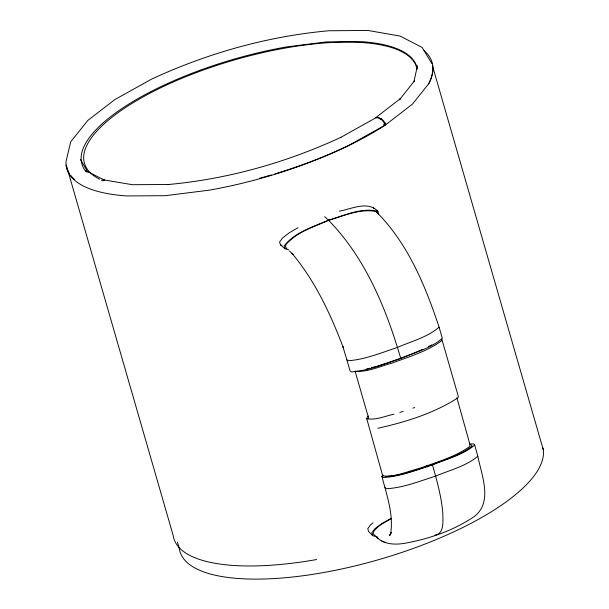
<?xml version="1.0" encoding="UTF-8"?>
<svg xmlns="http://www.w3.org/2000/svg" width="609" height="609" viewBox="0 0 609 609"><rect width="100%" height="100%" fill="white"/><g stroke="black" fill="none" stroke-linecap="round" stroke-linejoin="round"><path stroke-width="0.91" d="M413.96 81.659L417.416 65.726M456.887 397.761L470.049 444.905L469.646 446.534C454.603 457.245 436.326 462.284 419.137 468.504C407.269 471.381 395.112 477.296 382.726 475.865L366.778 418.748L367.181 417.119L368.521 416.084M391.199 532.677L390.384 535.029C394.084 515.252 386.723 495.315 381.896 476.352L383.183 475.111M391.168 532.578L389.425 535.395L390.575 534.222M414.531 80.845L399.428 99.8L400.509 98.559L374.763 118.42L340.279 137.664L341.07 137.253C286.443 162.565 227.751 179.175 167.726 184.565L168.777 184.481L132.366 184.702L103.119 179.777L104.778 180.272L85.625 170.619M286.9 248.548L285.469 246.995L285.811 244.788C296.621 232.021 313.742 226.83 328.654 220.382C343.803 215.814 359.896 208.43 375.966 211.506C407.588 242.816 425.326 285.545 439.089 327.155C427.411 337.325 411.547 341.261 397.563 347.374C381.401 352.695 365.233 359.561 348.104 360.749L346.78 359.614L342.837 346.43L343.21 347.412C330.504 313.962 315.119 280.886 291.947 253.306L293.127 254.493M469.47 444.007L473.505 443.87L474.693 445.072C462.695 455.121 446.686 458.965 432.459 464.933C416.312 469.996 400.143 476.687 383.084 477.555L381.896 476.352M474.693 445.072L477.814 456.263C465.816 466.304 449.807 470.156 435.58 476.124C419.434 481.179 403.265 487.878 386.205 488.738L385.017 487.535M380.153 119.478L381.653 118.321M383.617 124.776L385.84 123.064M373.058 522.903L370.835 524.562L367.775 528.642L368.567 531.474L372.647 535.623L377.23 536.986M298.067 227.675L289.214 232.821L282.614 237.891L279.6 242.009L280.414 244.833L284.959 248.746L288.773 249.842M391.336 518.229L381.592 523.725L374.923 528.711L371.855 532.791L372.647 535.623M391.511 518.541C385.116 522.21 377.9 525.468 373.538 531.68L373.18 533.88L378.326 538.546L375.822 536.362C383.297 544.834 395.5 545.017 405.777 543.106C429.87 538.645 453.697 530.424 474.091 516.645C493.191 502.303 481.574 475.165 477.814 456.263M428.416 346.559L431.827 344.9M413.404 353.289L422.479 349.406M378.729 214.132L377.907 211.3C361.282 207.266 344.344 215.578 328.563 220.093C313.155 226.99 294.847 232.067 284.144 245.922L284.959 248.746M401.392 357.978L412.582 353.646M346.78 359.614L350.008 370.774L351.324 371.909C368.453 370.721 384.622 363.855 400.783 358.534C414.767 352.421 430.632 348.485 442.309 338.315L439.089 327.155M389.006 362.363L400.532 358.313M412.879 408.121L414.638 407.528M377.268 366.093L388.123 362.675M393.932 414.189C385.086 416.099 375.928 420.294 366.778 418.748M399.824 412.407L403.196 411.387M366.215 369.123L369.594 368.209M371.292 367.752L376.37 366.382M339.282 211.171C351.408 209.062 367.775 200.483 377.907 211.3M434.986 535.128C444.456 533.865 442.834 520.847 442.857 513.874C441.601 497.172 436.988 480.981 432.459 464.933M377.854 428.272C405.64 422.067 433.989 413.351 457.991 397.768L458.257 396.177L441.814 339.198L441.54 340.781C426.802 351.652 408.685 356.821 391.732 363.23C379.78 366.336 367.623 372.335 355.085 371.216L368.658 418.246M385.596 476.619C401.704 475.804 416.975 469.478 432.223 464.697C445.659 459.064 460.785 455.433 472.112 445.94L471.001 444.806M280.414 244.833L281.944 245.275M381.691 540.99L385.314 542.558M324.673 216.735L328.563 220.093M328.654 220.382C365.476 258.033 386.228 308.664 400.783 358.534M289.496 251.083L293.119 254.516M375.966 211.506L377.397 213.051M431.926 63.656L422.083 47.403L400.136 36.083L367.927 30.45L328.822 30.762C267.427 36.274 207.395 53.265 151.519 79.155L114.713 99.67L87.833 120.407L70.697 141.798L66.008 161.621L66.023 165.488A191.378 63.884 -16.1 0 0 126.451 195.931L165.328 195.695L209.191 190.175A191.378 63.884 -16.1 0 0 385.071 125.241A7.932 5.032 57 0 0 377.321 117.659L379.057 117.857L382.391 119.699A7.97 5.74 52.3 0 1 385.687 124.769M80.517 159.543L87.978 172.347M543.251 449.663L432.497 65.932A188.706 62.993 -16.1 0 1 428.622 83.867M373.37 207.387L373.774 208.803M177.47 542.132L179.312 548.526A188.752 63.009 -16.1 0 0 372.822 561.308A188.752 63.009 -16.1 0 0 542.923 447.866M66.252 165.001L173.154 535.38A188.752 63.009 -16.1 0 0 316.634 559.534M426.764 465.329L427.244 467.05M424.1 50.638A191.378 63.884 -16.1 0 1 428.774 83.669L412.521 104.063L385.497 124.914L349.231 145.155A188.752 63.009 -16.1 0 1 306.228 163.364M417.279 68.71A175.514 58.586 -16.1 0 0 362.005 41.678L326.424 41.899L286.321 46.946A175.514 58.586 -16.1 0 0 86.356 172.065M103.264 180.896A172.88 57.71 -16.1 0 1 101.429 180.097M99.678 179.252A172.88 57.71 -16.1 0 1 208.788 68.086A172.88 57.71 -16.1 0 1 417.058 69.213M305.368 163.676A188.752 63.009 -16.1 0 1 274.918 173.854M271.271 174.95A188.752 63.009 -16.1 0 1 259.442 178.3M74.755 179.602A188.752 63.009 -16.1 0 1 70.568 175.186M69.464 173.603A188.752 63.009 -16.1 0 1 66.807 167.681M375.928 117.796L376.864 117.704L375.928 117.796"/></g></svg>
